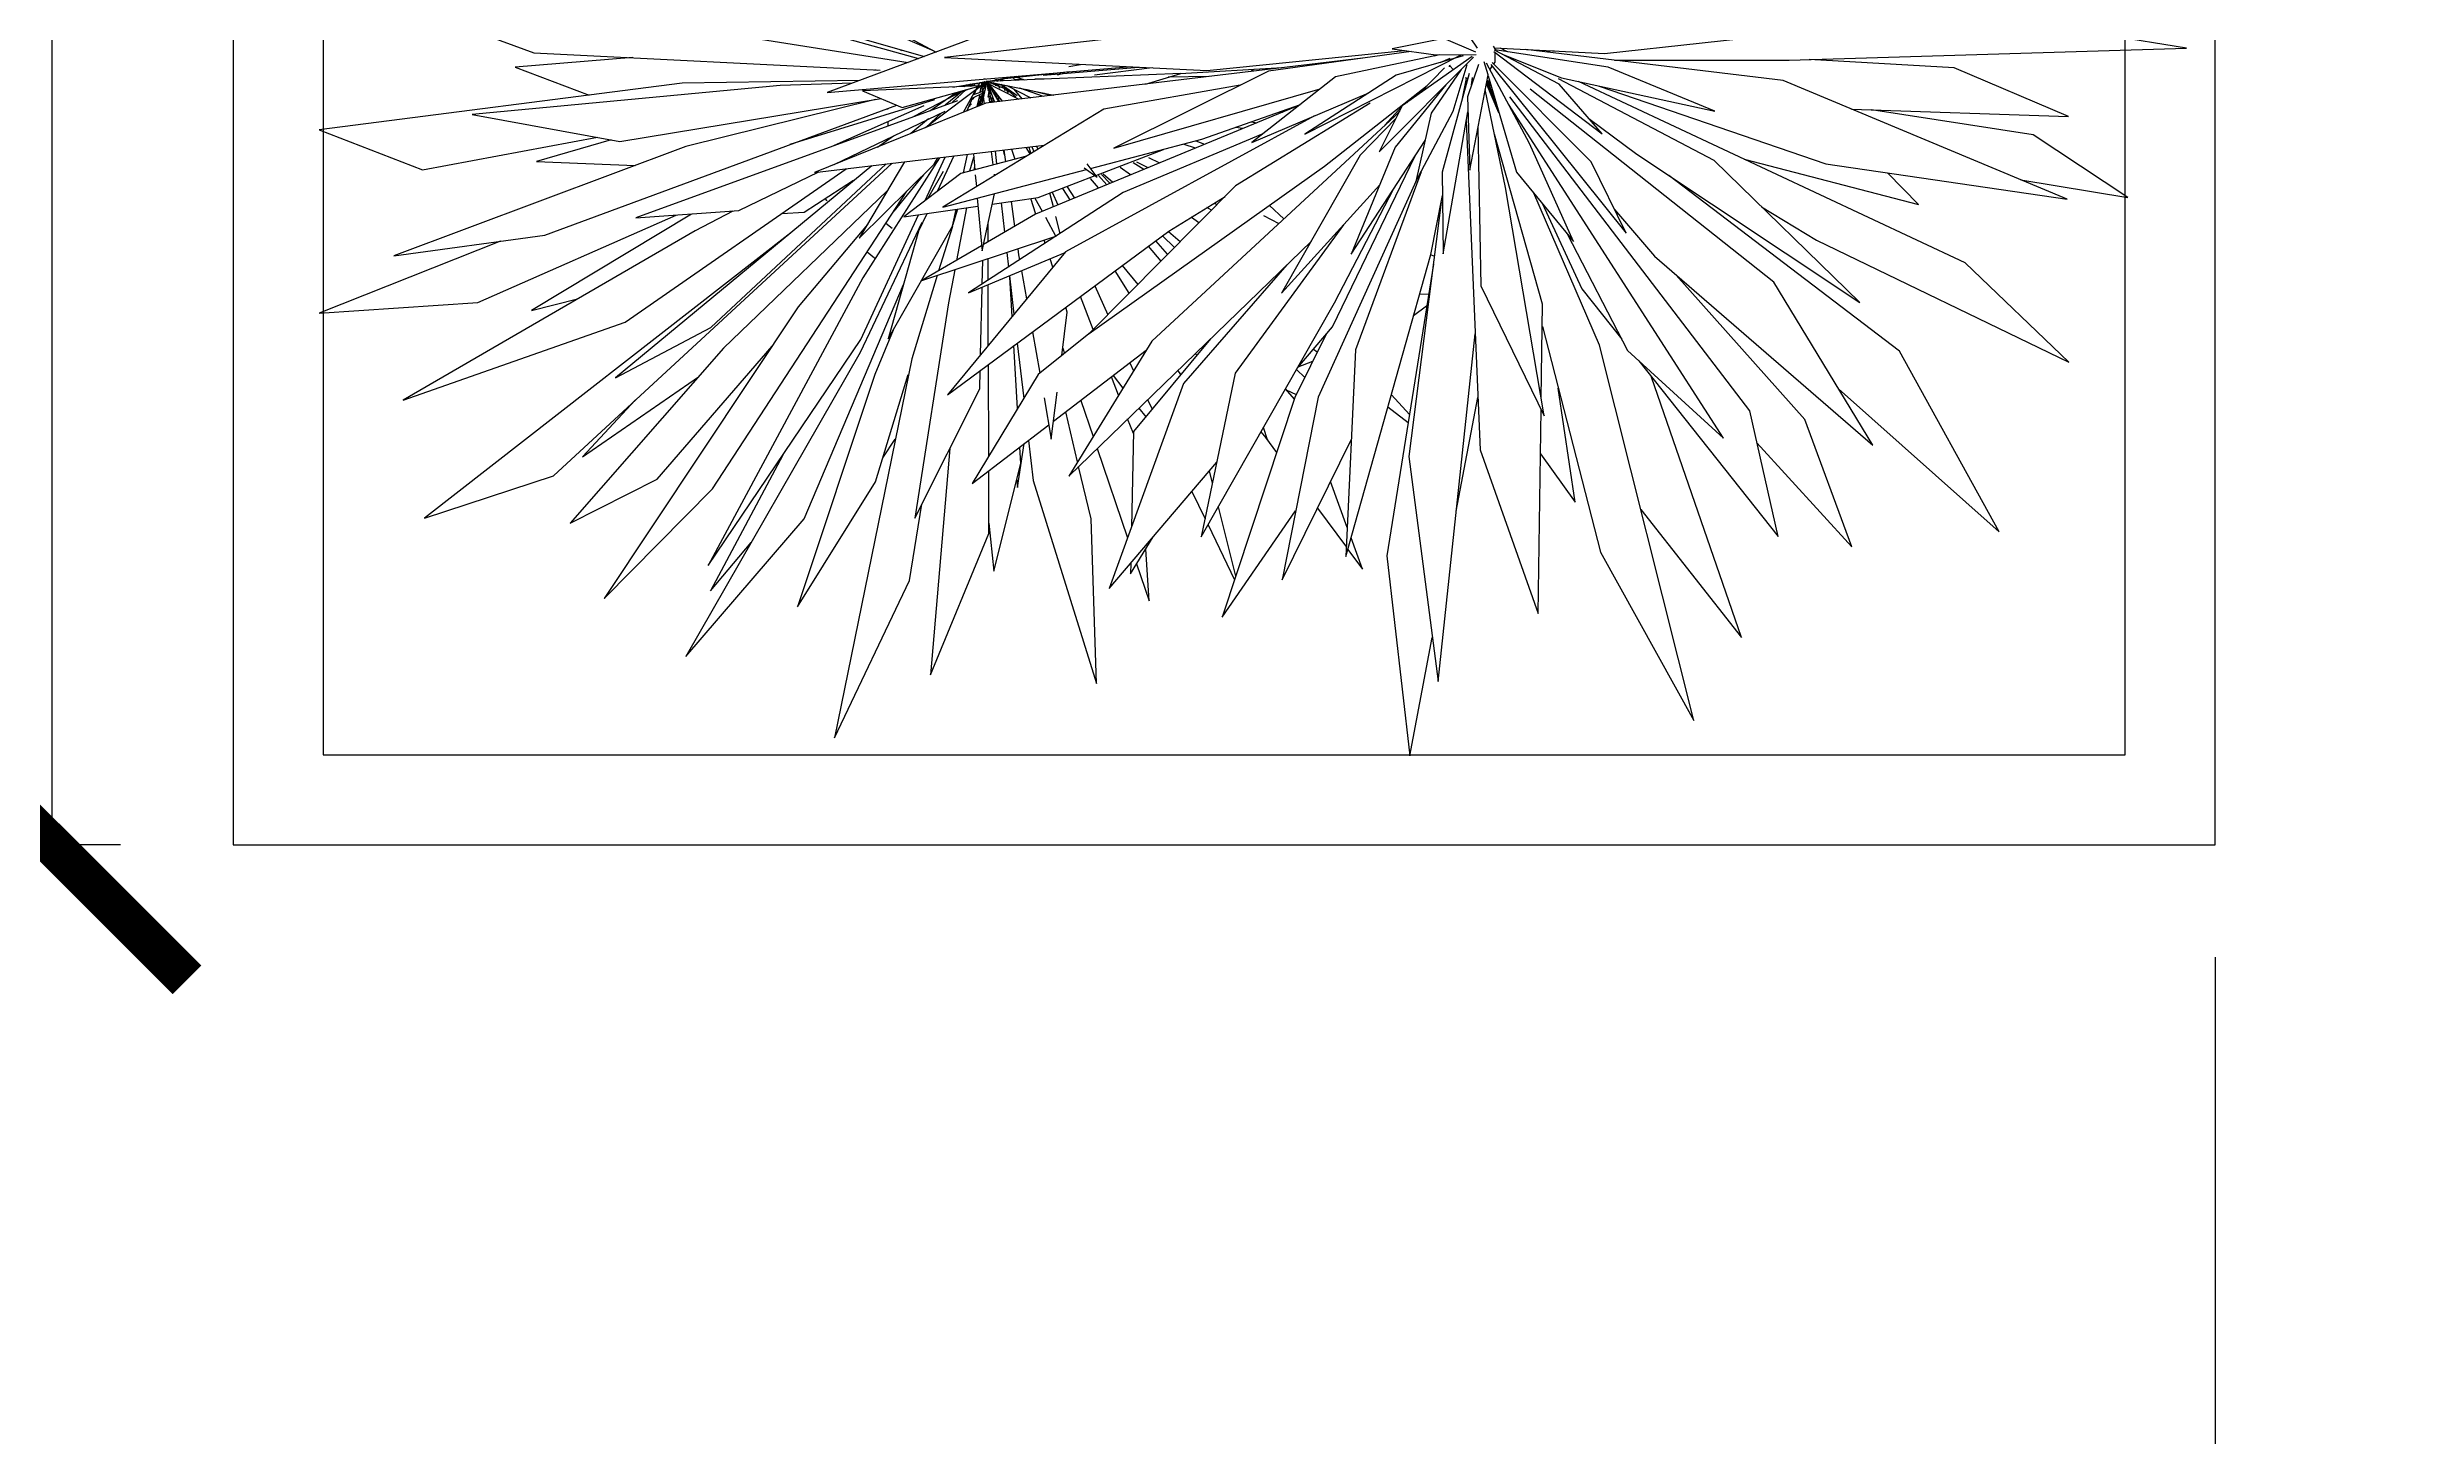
# Model space of a CAD drawing. Header units: millimetres. Extents: x -14813 to 141433, y -60308 to 84383.
# Drawn here: x 32832 to 34147, y -18755 to -17983 of the extents above; entities that cross this region are included whole.
import ezdxf

# ---------------------------------------------------------------- set-up
doc = ezdxf.new("R2010")
doc.units = ezdxf.units.MM
doc.layers.add('zelen', color=69, linetype='Continuous')
doc.layers.add('размер', color=1, linetype='Continuous', lineweight=25)
doc.layers.add('территория', color=74, linetype='Continuous', lineweight=25)
doc.styles.add('Аннотативный', font='')
doc.styles.get('Аннотативный').set_extended_font_data('GOST Common')
doc.dimstyles.new('Аннотативный', dxfattribs={"dimscale": 0, "dimtxt": 1.5, "dimasz": 1.5, "dimexe": 1.25, "dimexo": 0.625, "dimtad": 1, "dimdec": 0, "dimtxsty": 'Аннотативный', "dimblk": 'ARCHTICK', "dimcen": 2.5, "dimadec": 0, "dimazin": 0, "dimtfac": 1, "dimtdec": 0, "dimtmove": 0, "dimatfit": 3, "dimldrblk": 'CLOSEDBLANK', "dimfxl": 1, "dimarcsym": 0})

# ---------------------------------------------------------------- blocks, each defined once
blk = doc.blocks.new('p4')
at = {"color": 1, "linetype": 'Continuous'}
for p, q in [((-126.9, -36.2), (-314.1, 44.7)), ((-379.8, 32.5), (-131.2, -38.5)), ((-133.7, -39.5), (-289.8, 3.9)), ((-401.5, -0.4), (-302.1, -36.9)), ((92.8, -8.5), (110.7, -34.9)), ((-160, -18.7), (-126.1, -36.6)), ((421, -34.9), (318.2, -18.3)), ((-237.1, -25.6), (-138.3, -41.2)), ((-102.7, -27.9), (-173.8, -54.3)), ((-12.4, -26.6), (-122.4, -39)), ((96, -30.6), (73.4, -35.2)), ((110.1, -36.7), (96, -30.6)), ((166.3, -37.2), (294.6, -23.2)), ((-258.9, -39), (-310.3, -43.2)), ((-302.1, -36.9), (-150.6, -44.5)), ((-141.3, -35.6), (-141.6, -36.2)), ((-122.4, -39), (-7.6, -44.7)), ((60.5, -39.2), (-104.4, -59)), ((-7.6, -44.7), (78.8, -35.9)), ((81.7, -36.3), (19.4, -44.9)), ((35.2, -72.5), (103.7, -37.8)), ((94.2, -37.8), (48.6, -47.4)), ((67.8, -80.3), (109.1, -38.8)), ((73.4, -35.2), (92.5, -37.8)), ((104.5, -38.3), (75.2, -46.7)), ((108.4, -38.5), (77.8, -60.1)), ((91.8, -38.3), (93.6, -37.8)), ((92.5, -37.8), (110.2, -37.7)), ((94.5, -41.1), (98.8, -39.3)), ((98.3, -40.1), (98.2, -39.6)), ((100.5, -39.4), (103.5, -37.9)), ((115.5, -46.5), (113.7, -40.9)), ((160.6, -84.6), (117.2, -41.2)), ((117.6, -34), (118.4, -35.2)), ((118.4, -41), (117.8, -41.8)), ((117.9, -36.4), (165.3, -72.4)), ((118.1, -34.8), (166.3, -37.2)), ((146.5, -50.6), (118.3, -35.8)), ((118.4, -35.2), (118.4, -35.9)), ((118.4, -35.2), (119.1, -35.7)), ((167.9, -43.2), (118.4, -35.6)), ((118.4, -36.8), (118.4, -41)), ((123.9, -36.5), (120.9, -34.9)), ((121.6, -37.5), (147.5, -47.9)), ((244.6, -49.1), (131.8, -35.5)), ((144.3, -36.1), (140.8, -36.4)), ((170.8, -40.1), (247.2, -40.1)), ((247.2, -40.1), (421, -34.9)), ((319.4, -43.5), (255.9, -39.8)), ((-237.3, -50.2), (-396.1, -70.6)), ((-194.3, -51.2), (-329.1, -63.9)), ((-310.3, -43.2), (-277.9, -55.4)), ((-159.6, -49), (-237.3, -50.2)), ((-162.7, -50.2), (-194.3, -51.2)), ((-173.8, -54.3), (-42.5, -43)), ((-106.9, -51.4), (-158.3, -53.6)), ((-151.6, -44.6), (-152.9, -44.4)), ((-141, -60.8), (-106.9, -51.4)), ((-103.9, -49.5), (-130.6, -69.6)), ((-118.8, -51.9), (-107.6, -50.1)), ((-114.1, -62.9), (-107.8, -51.6)), ((-113.7, -51.7), (-112.5, -50.8)), ((-112.3, -51.6), (-112.2, -51.6)), ((-111, -50.6), (-112.2, -51.6)), ((-111.4, -51.6), (-110.2, -50.5)), ((-110.6, -50.9), (-109.4, -50.3)), ((-109.2, -50.9), (-110.5, -51.5)), ((-109.2, -50.9), (-110.5, -51.5)), ((-109, -50.7), (-109.4, -50.6)), ((-109.4, -55.2), (-107.8, -51.6)), ((-103.9, -49.5), (-108.6, -53.1)), ((-108.2, -50.6), (-107.9, -50.1)), ((-107.5, -51.6), (-107.9, -52)), ((-107.5, -51.6), (-107.9, -52)), ((-107.5, -51.6), (-107.8, -51.7)), ((-107.5, -51.6), (-107.8, -51.7)), ((-107.7, -51.4), (-106.8, -49.8)), ((-107.7, -51.4), (-107.6, -51.3)), ((-107.2, -50.9), (-107.4, -50.9)), ((-106.9, -49.9), (-104.1, -49.5)), ((-106.8, -54.2), (-105.9, -49.8)), ((-103.9, -49.5), (-106.4, -52.6)), ((-103.9, -49.5), (-106.4, -52.6)), ((-105, -51.5), (-106.4, -52.2)), ((-103.9, -49.5), (-106.3, -59.8)), ((-104.9, -59.2), (-106.2, -49.8)), ((-105.4, -55.8), (-106.2, -50)), ((-104.1, -50.6), (-106.2, -51.2)), ((-104.1, -50.6), (-106.2, -51.2)), ((-104.2, -50.8), (-106.2, -54)), ((-104.2, -50.8), (-106.2, -54)), ((-106.2, -51.4), (-105, -51.5)), ((-104.6, -51.3), (-106.1, -51.1)), ((-104.9, -49.6), (-106, -50.5)), ((-104.9, -49.6), (-106, -50.5)), ((-104.5, -48.4), (-105.2, -48.4)), ((-89.8, -57.3), (-105, -49.6)), ((-104, -50.1), (-105, -49.6)), ((-104.9, -48.4), (-104.9, -48.4)), ((-104.2, -51.1), (-104.9, -51.4)), ((-104.8, -50.8), (-104.1, -50.3)), ((-104.6, -48.4), (-104.6, -48.3)), ((-104.5, -48.3), (-104.6, -48.4)), ((-104.4, -49.4), (-103.9, -49.5)), ((-104.2, -49.4), (-103.9, -49.5)), ((-103.1, -50.6), (-104, -50.1)), ((-19.1, -46), (-103.9, -49.5)), ((-103.9, -49.5), (-91, -47.2)), ((-103.6, -50.8), (-103.9, -49.5)), ((-103.9, -49.5), (-103.7, -51.1)), ((-103.1, -49.8), (-103.9, -49.5)), ((-103, -49.7), (-103.9, -49.5)), ((-103.2, -49.7), (-103.9, -49.5)), ((-103.9, -49.5), (-74.6, -55.4)), ((-103.9, -49.5), (-97.2, -58.1)), ((-98.6, -58.3), (-103.9, -49.5)), ((-103.9, -49.5), (-100.6, -58.5)), ((-103.6, -49.9), (-103.8, -50.2)), ((-103.7, -50), (-103.8, -50.2)), ((-103.8, -50.2), (-103.8, -50.2)), ((-103.8, -50.4), (-103.8, -50.5)), ((-103.8, -50.4), (-103.8, -50.5)), ((-103.7, -50.8), (-103.8, -50.8)), ((-103.7, -50.1), (-103.7, -50.1)), ((-103.6, -50.4), (-103.7, -50.4)), ((-103.6, -50.4), (-103.7, -50.4)), ((-103.5, -50.6), (-103.7, -51.2)), ((-103.5, -50.6), (-103.7, -51.2)), ((-103.7, -51.6), (-103.4, -50.9)), ((-103.6, -51), (-103.7, -51.2)), ((-103.6, -49.9), (-103.6, -49.9)), ((-103.6, -50), (-103.5, -50)), ((-103.5, -50.7), (-103.6, -50.7)), ((-103.6, -51.5), (-103.5, -53)), ((-103.4, -49.6), (-103.5, -49.7)), ((-103.4, -49.6), (-103.5, -49.7)), ((-103.2, -52.3), (-103.5, -51.1)), ((-103.3, -50.3), (-103.4, -50.3)), ((-103.3, -50.3), (-103.4, -50.3)), ((-103.3, -50.3), (-103.4, -50.4)), ((-103.3, -49.4), (-103.3, -49.5)), ((-103.3, -49.4), (-103.3, -49.5)), ((-103.3, -50.3), (-103.3, -50.4)), ((-103.2, -49.8), (-103, -49.7)), ((-103.2, -50.6), (-103.2, -50.4)), ((-103.1, -50.5), (-103.2, -50.5)), ((-103, -49.7), (-103.1, -49.9)), ((-103, -50), (-102.9, -49.7)), ((-102.6, -50), (-103, -49.9)), ((-102.8, -49.3), (-102.9, -49.5)), ((-102.5, -49.8), (-102.9, -49.7)), ((-102.5, -49.8), (-102.9, -49.7)), ((-102.8, -49.5), (-102.7, -49.3)), ((-102.6, -49.5), (-102.4, -49.3)), ((-102.5, -51.3), (-102.6, -51.6)), ((-102.5, -51.3), (-102.6, -51.6)), ((-102.5, -51.8), (-102.4, -51.4)), ((-102.5, -51.6), (-102.4, -51.5)), ((-102.2, -51.6), (-102.5, -51.6)), ((-102.5, -51.7), (-102.2, -51.8)), ((-102.3, -49.8), (-102.4, -50.3)), ((-102.3, -50.4), (-102.2, -49.9)), ((-102.1, -49.2), (-102.2, -49.4)), ((-102, -49.9), (-102.2, -50)), ((-102, -49.9), (-102.2, -50)), ((-101.8, -50), (-102.2, -49.9)), ((-102.1, -49.9), (-102.2, -49.9)), ((-102.2, -50), (-102.2, -50)), ((-96.3, -52.5), (-102.2, -50.2)), ((-102.1, -49.2), (-100.9, -49)), ((-102.1, -49.2), (-101.7, -49.4)), ((-101.3, -49.4), (-102.1, -49.2)), ((-102.1, -49.2), (-101.5, -49.4)), ((-102.1, -49.4), (-102.1, -49.2)), ((-101.8, -49.4), (-101.9, -49.2)), ((-101.8, -49.4), (-101.9, -49.2)), ((-101.5, -49.1), (-101.2, -49.3)), ((-101.2, -50.6), (-101.5, -50)), ((-101.5, -50.4), (-101.2, -50.1)), ((-100.9, -49), (-101.2, -49.4)), ((-100.9, -50.2), (-101.2, -50.1)), ((-101, -49), (-101, -49.1)), ((-100.7, -49.2), (-100.9, -49.3)), ((-100.9, -49.2), (-100.8, -49.2)), ((-100.9, -50.7), (-100.7, -50.2)), ((-100.7, -50.4), (-100.9, -50.7)), ((-100.8, -48.9), (-100.7, -49.4)), ((-100.6, -50.2), (-100.8, -50.7)), ((-100.6, -50.2), (-100.6, -50.3)), ((-99.7, -49.3), (-100.4, -48.9)), ((-99.7, -49.3), (-100.4, -48.9)), ((-100.3, -50.9), (-100.3, -50.3)), ((-100.3, -50.3), (-100.3, -50.9)), ((-99.6, -49.3), (-100.1, -48.8)), ((-100.1, -49.4), (-100.1, -48.8)), ((-98.6, -49.3), (-100.1, -48.8)), ((-100.1, -48.8), (-99.1, -49.3)), ((-100.1, -48.8), (-100.1, -49.4)), ((-100.1, -48.8), (-100.1, -49.4)), ((-99.8, -50.4), (-100.1, -51)), ((-99.7, -50.4), (-100.1, -51.5)), ((-99.9, -49), (-100, -48.8)), ((-100, -48.8), (-99.9, -48.9)), ((-99.9, -48.9), (-100, -48.8)), ((-99.8, -49.3), (-100, -48.8)), ((-99.4, -48.9), (-100, -48.8)), ((-99.8, -48.9), (-100, -48.8)), ((-99.9, -48.9), (-100, -49)), ((-99.9, -48.9), (-100, -49.1)), ((-99.8, -48.8), (-99.9, -48.8)), ((-99.8, -48.8), (-99.9, -48.8)), ((-99.8, -48.8), (-99.9, -48.8)), ((-99.8, -48.8), (-99.9, -48.8)), ((-99.6, -48.8), (-99.9, -48.8)), ((-99.7, -48.8), (-99.9, -48.8)), ((-99.7, -50.4), (-99.9, -50.7)), ((-99.9, -51.1), (-99.7, -51)), ((-99.7, -48.8), (-99.8, -48.9)), ((-99.8, -48.8), (-99.8, -48.9)), ((-99.8, -48.8), (-99.8, -48.9)), ((-99.5, -49.1), (-99.8, -49.2)), ((-99.7, -48.7), (-99.3, -49.1)), ((-99.6, -51.2), (-99, -50.7)), ((-99.5, -51.2), (-99, -50.7)), ((-99, -50.7), (-99.5, -51.2)), ((-99.4, -49), (-99.4, -49)), ((-99.4, -49.2), (-99.3, -49.3)), ((-99.3, -49.2), (-99.4, -49.3)), ((-99.2, -49.3), (-99.2, -49.3)), ((-99.2, -51.3), (-99, -50.7)), ((-98.8, -51.5), (-99.2, -50.9)), ((-98.9, -48.8), (-99.1, -48.8)), ((-99, -50.7), (-99.1, -51.4)), ((-98.8, -48.6), (-99, -48.9)), ((-99, -50.7), (-98.9, -50.5)), ((-99, -51.4), (-99, -50.7)), ((-99, -50.7), (-98.7, -50.7)), ((-99, -50.7), (-97.4, -50.8)), ((-98.3, -52.5), (-99, -50.7)), ((-99, -50.7), (-96.9, -51.2)), ((-98.3, -52.5), (-99, -50.7)), ((-99, -50.7), (-96.9, -51.2)), ((-98.1, -49.3), (-97.5, -48.3)), ((-97.8, -49.3), (-98, -49.2)), ((-97, -48.8), (-97.8, -48.8)), ((-90.7, -55.7), (-97.7, -50.8)), ((-96.2, -51.8), (-97.7, -50.8)), ((-96.5, -51.8), (-97.7, -51.9)), ((-97.5, -50.8), (-97.2, -50.9)), ((-97.3, -48.3), (-96.7, -49.2)), ((-97.3, -50.9), (-91.2, -56.2)), ((-97.1, -52.1), (-96.9, -51.2)), ((-96.8, -48.2), (-96.1, -48.1)), ((-96.5, -51.5), (-96.1, -53.6)), ((-96.3, -51.7), (-96.4, -51.8)), ((-96.3, -51.8), (-95.8, -52.7)), ((-96.2, -51.8), (-94.6, -54.4)), ((-96.1, -48.1), (-67.8, -45.1)), ((-95.2, -51.3), (-84.6, -56.6)), ((-95.1, -51.3), (-95, -51.5)), ((-91.4, -49), (-92.5, -47.7)), ((-88, -48.6), (-91.7, -48.7)), ((-91, -47.6), (-87.4, -48.8)), ((-78.9, -48.5), (-82.9, -48.5)), ((-79.2, -46.7), (-37.4, -43.2)), ((-70, -45.9), (-73.2, -46.7)), ((-68, -42.9), (-62.9, -42)), ((-31.5, -43.5), (-56.8, -46.7)), ((6.9, -51.1), (-52.7, -61.6)), ((19.4, -44.9), (-48.4, -78.7)), ((-34.5, -50.6), (-19.1, -46)), ((-6.9, -47.3), (-24.5, -47.6)), ((-19.3, -46), (25.4, -43.4)), ((12.7, -44.2), (11.8, -45.1)), ((48.6, -47.4), (12.1, -76.2)), ((75.2, -46.7), (35.2, -72.5)), ((43.8, -86.6), (88.8, -51.3)), ((96.9, -51), (74.8, -78.3)), ((96.3, -43.5), (85.7, -54.5)), ((103.6, -44.3), (90.5, -63.4)), ((107.2, -46), (95.4, -89.2)), ((98.3, -42.7), (98.8, -42.8)), ((98.8, -42.8), (98.7, -42.4)), ((100.2, -44.3), (98.8, -42.8)), ((100.2, -62.4), (106.3, -42)), ((104.1, -57.6), (106, -48.1)), ((105.3, -51.7), (105.3, -53)), ((106.6, -48.1), (105.5, -47.9)), ((111.2, -42.1), (106.4, -56.2)), ((107.4, -88.3), (115.5, -46.5)), ((108.2, -51), (108.6, -47.7)), ((108.9, -48.6), (108.5, -48.5)), ((108.5, -48.6), (108.9, -48.6)), ((109, -48.6), (108.9, -48.6)), ((133.5, -76.6), (114.7, -41.5)), ((120.2, -63.2), (114.7, -50.5)), ((114.7, -50.5), (119.4, -60.6)), ((118.8, -58.5), (114.9, -49.5)), ((115, -49.2), (118.8, -58.5)), ((115.1, -48.7), (117, -52.3)), ((115.4, -47), (127.9, -89.2)), ((117.1, -42.8), (116.2, -44.3)), ((116.6, -42.1), (175.8, -115.9)), ((214.3, -84), (146.3, -48.3)), ((165.3, -72.4), (146.5, -50.6)), ((147.5, -47.9), (214.7, -62.5)), ((324.2, -128.9), (155, -49.5)), ((164.1, -51.5), (263.2, -85.6)), ((214.7, -62.5), (167.9, -43.2)), ((368.8, -101), (244.6, -49.1)), ((369.4, -64.8), (319.4, -43.5)), ((-297.4, -116.7), (-143.3, -59.8)), ((-264.5, -75.7), (-150.1, -57)), ((-116.8, -57.9), (-257.5, -109.2)), ((-152.7, -57.4), (-235.7, -77.9)), ((-126.8, -57.5), (-190.1, -77.1)), ((-104.4, -59), (-179.4, -89.3)), ((-171.9, -78), (-131.3, -60)), ((-158.3, -53.6), (-141, -60.8)), ((-147.4, -61.3), (-147.4, -61.8)), ((-114.9, -53.9), (-135.9, -64.8)), ((-134.1, -61.5), (-134, -61.2)), ((-128.9, -62.3), (-117.4, -54.3)), ((-52.7, -61.6), (-123.2, -104.5)), ((-114.9, -53.9), (-122.5, -57.8)), ((-114.4, -53.5), (-122.1, -59.8)), ((-118.9, -58.6), (-112.9, -53)), ((-115, -53.9), (-118.4, -55)), ((-115, -53.9), (-118.4, -55)), ((-117, -55.5), (-117.5, -54.4)), ((-116.5, -56.6), (-116.5, -56.4)), ((-111.8, -52.9), (-113.3, -53.4)), ((-111.8, -52.9), (-113.3, -53.4)), ((-112.7, -62.4), (-110, -56.5)), ((-111.2, -60.5), (-111.7, -60.2)), ((-111.5, -59.8), (-110.6, -59.2)), ((-110.7, -56.9), (-104.9, -54.1)), ((-109.5, -56.3), (-110.4, -57.3)), ((-109.5, -56.3), (-110.4, -57.3)), ((-104.8, -53.5), (-109.9, -55.3)), ((-105.1, -54.1), (-108.1, -60.5)), ((-105.1, -54.1), (-108.1, -60.4)), ((-108.1, -60.5), (-106.9, -55)), ((-105.1, -54.1), (-108, -60.2)), ((-107.3, -58.6), (-107.8, -59.1)), ((-107.4, -57.1), (-107.2, -57)), ((-107.3, -60.2), (-105.2, -55.3)), ((-107.2, -57), (-105.6, -55.2)), ((-107.1, -60.1), (-106.1, -58.9)), ((-106.8, -55), (-107, -55.2)), ((-106.8, -55), (-107, -55.2)), ((-105.7, -57.1), (-106.2, -57.7)), ((-104.8, -53.4), (-104.8, -53.5)), ((-103.6, -52.7), (-102.8, -52.5)), ((-103.6, -52.7), (-103.5, -52.6)), ((-103.6, -52.8), (-103.5, -52.7)), ((-103.5, -52.7), (-103.6, -52.7)), ((-103.6, -52.7), (-103.5, -52.7)), ((-102.7, -52.7), (-103.6, -53)), ((-103.5, -53.4), (-102.6, -52.9)), ((-103.3, -56.4), (-102.7, -53)), ((-102.9, -53), (-103.3, -55.5)), ((-102.9, -53.1), (-103.3, -55.5)), ((-103.1, -56.2), (-103.2, -56.6)), ((-103.1, -55.7), (-102.8, -58.8)), ((-102.8, -52.5), (-102.8, -52.8)), ((-102.8, -52.5), (-102.8, -52.8)), ((-102.5, -53.4), (-102.8, -54)), ((-101.7, -58.7), (-102.8, -53.8)), ((-102.3, -53.9), (-102.7, -54.3)), ((-102.6, -54.1), (-102.4, -53.7)), ((-102.6, -54.9), (-102.1, -54.3)), ((-102.5, -54.7), (-102.6, -54.9)), ((-102.3, -52.1), (-102, -52)), ((-101.5, -56.1), (-102.3, -58.8)), ((-101.5, -56.1), (-102.3, -58.8)), ((-102.2, -52.3), (-101.8, -52.2)), ((-102.2, -52.3), (-101.8, -52.2)), ((-101.7, -52.3), (-102.1, -52.5)), ((-102.1, -52.5), (-102.1, -52.5)), ((-102, -52.6), (-101.6, -52.4)), ((-101.8, -52.2), (-101.9, -52.4)), ((-101.9, -52.8), (-101.8, -52.6)), ((-101.6, -52.5), (-101.8, -53)), ((-101.7, -52.4), (-101.7, -52.3)), ((-101.3, -52.9), (-101.7, -53.2)), ((-101.5, -53.5), (-101.1, -53.1)), ((-101.5, -58.7), (-101, -57.3)), ((-101.2, -56.9), (-101.4, -58.7)), ((-101.2, -56.9), (-101.4, -58.7)), ((-100.7, -53.6), (-100.9, -54.4)), ((-100.7, -53.6), (-100.9, -54.4)), ((-100.7, -53.6), (-100.9, -54.6)), ((-100.7, -53.6), (-100.9, -54.6)), ((-100.4, -55.3), (-100.1, -54.4)), ((-100.1, -54.4), (-99.8, -56.3)), ((-98.4, -58.3), (-99.3, -55.4)), ((-98.6, -57.8), (-98.7, -56.3)), ((-95.6, -52.7), (-96.1, -52.6)), ((-88.4, -57.1), (-92, -52.9)), ((-79.1, -56), (-89.5, -52.4)), ((-88, -52.9), (-88.2, -52.7)), ((-76.1, -55.6), (-86.9, -53)), ((-84.7, -56.6), (-84.8, -56.6)), ((-84.2, -53.5), (-84.3, -53.6)), ((-84.1, -53.5), (-84.1, -53.6)), ((32.9, -59.8), (-82.6, -107.5)), ((-78.9, -54.6), (-79.6, -54.7)), ((-74.9, -55.4), (-75.7, -55.6)), ((-48.4, -78.7), (42, -52.7)), ((-9.8, -74.8), (33.3, -59.5)), ((63.8, -58.9), (4.9, -95.1)), ((12.1, -76.2), (63.2, -54.5)), ((77.8, -60.1), (67.8, -80.3)), ((70.3, -68.6), (77.8, -60.3)), ((78, -60), (78.7, -59.3)), ((80.5, -57.9), (79.7, -58.8)), ((87.7, -52.5), (84.7, -55.3)), ((106.4, -56.2), (107.4, -88.3)), ((123.1, -95.9), (114.2, -53)), ((218.4, -205.6), (124.3, -59.4)), ((229.9, -193.7), (125, -56.2)), ((240.5, -137.3), (133.8, -52.9)), ((274.4, -61.6), (369.4, -64.8)), ((354, -72.9), (283.2, -61.9)), ((-396.1, -70.6), (-350.8, -88.1)), ((-329.1, -63.9), (-264.5, -75.7)), ((-170.7, -85.8), (-122.2, -62.4)), ((-147.3, -67.1), (-147.2, -68.7)), ((-129.5, -65.9), (-137.2, -72.3)), ((-130.8, -69.7), (-123.8, -63.2)), ((39.5, -64.5), (-69.5, -124.1)), ((16.9, -72.4), (-44.2, -98.1)), ((76.5, -62.9), (-31.7, -163.2)), ((7.9, -70.1), (5, -69.6)), ((11.9, -67.1), (14.2, -67.6)), ((24.1, -62.8), (25.5, -62.9)), ((75.2, -65.5), (59.5, -81.8)), ((72.7, -66.4), (72.3, -66.3)), ((72.9, -65.7), (73.6, -65.6)), ((76.7, -62.4), (75.7, -63.6)), ((83.8, -93.3), (100.2, -62.4)), ((90.5, -63.4), (83.8, -93.3)), ((95.8, -125), (106.6, -62.7)), ((105.9, -66.7), (111.9, -210.8)), ((111, -69.7), (112.2, -138.9)), ((159.5, -65.7), (180.5, -81.3)), ((-235.7, -77.9), (-363.4, -125.8)), ((-350.8, -88.1), (-274.3, -73.9)), ((-268.3, -75), (-301, -84.5)), ((-179.4, -89.3), (-78.8, -77.4)), ((-124.7, -82.9), (-158.2, -135.4)), ((-151.8, -78.2), (-144.8, -73.3)), ((-130.9, -101.6), (-122.1, -82.6)), ((-118.3, -82.1), (-125.6, -97.6)), ((-86.5, -82.2), (-115.3, -89.7)), ((-114.1, -89.4), (-112.4, -81.4)), ((-109.7, -82.7), (-111.5, -88.7)), ((-109.8, -81.1), (-109.2, -88.1)), ((-101.1, -86), (-101.9, -80.2)), ((-101.1, -80.1), (-101.1, -80.2)), ((-100.3, -80), (-99.7, -85.6)), ((-96.2, -81.6), (-96.7, -79.6)), ((-96.5, -79.5), (-95.8, -84.6)), ((-93.1, -79.1), (-91.6, -83.5)), ((-85, -81.2), (-86.7, -78.4)), ((-85.6, -78.2), (-84.7, -81.1)), ((-84.3, -78.1), (-83.4, -80.2)), ((-81.4, -79.1), (-82.2, -77.8)), ((-80, -77.6), (-79.7, -78)), ((-58.5, -87.5), (-9.8, -74.8)), ((-56.2, -90.6), (-26.6, -79.2)), ((-33.2, -82.7), (-28.4, -85.1)), ((-12.6, -78.6), (-17.6, -77)), ((-12.5, -75.5), (-8.6, -76.9)), ((59.5, -81.8), (25, -142.2)), ((47.3, -156.9), (83.5, -82)), ((55.5, -125.1), (87.9, -75.3)), ((74.8, -78.3), (55.5, -125.1)), ((139.3, -146.9), (118.3, -72.6)), ((152.8, -119.5), (133.5, -76.6)), ((180.5, -81.3), (278.1, -146.2)), ((395.4, -100.2), (354, -72.9)), ((-301, -84.5), (-257.8, -86.2)), ((-293.6, -222.1), (-145.4, -85.3)), ((-154.2, -86.4), (-266.4, -179.2)), ((-262.2, -154.9), (-165.5, -87.7)), ((-224.7, -157.2), (-147.9, -85.6)), ((-212.5, -106), (-177.5, -89.1)), ((-183.8, -106.7), (-162.3, -92.7)), ((-140, -84.7), (-159.8, -118.1)), ((-159.8, -118.1), (-126.9, -85.7)), ((-145.3, -85.3), (-145.8, -85.7)), ((-144.5, -106.2), (-131.5, -90.3)), ((-115.3, -89.7), (-140.3, -108.8)), ((-123, -88.9), (-129.9, -100.9)), ((-126.9, -85.7), (-125.3, -82.9)), ((-123.2, -104.5), (-60.3, -88)), ((-109.3, -86.7), (-109.6, -88.2)), ((-109, -90.3), (-108.5, -95.5)), ((-100.5, -90.6), (-100.6, -90)), ((-81.4, -100.3), (-56.5, -90.7)), ((-61.3, -87.3), (-55.7, -91.3)), ((-55.7, -91.3), (-60, -85.5)), ((-59.1, -159.8), (43.8, -86.6)), ((-55, -96.1), (-58.6, -91.9)), ((-51.4, -94.7), (-55, -90.6)), ((-50, -94.1), (-53.8, -90.2)), ((-53, -89.9), (-48.8, -93.6)), ((-41, -90.4), (-45.6, -87.2)), ((-35.2, -88), (-39.9, -85.1)), ((-38.4, -84.6), (-33.5, -87.2)), ((83.9, -92.9), (41, -187.7)), ((86.1, -89), (57.4, -166.9)), ((95.4, -89.2), (95.8, -125)), ((127.9, -89.2), (152.8, -119.5)), ((175.8, -115.9), (160.6, -84.6)), ((295.5, -167.5), (194.5, -90.6)), ((278.1, -146.2), (214.3, -84)), ((227.5, -83.5), (303.7, -103.3)), ((263.2, -85.6), (368.8, -101)), ((303.7, -103.3), (290.2, -89.5)), ((348.5, -92.5), (395.4, -100.2)), ((-224, -227.8), (-138.9, -97.5)), ((-147.5, -97.4), (-219.1, -166.2)), ((-173.8, -101.8), (-174.6, -100.7)), ((-44.2, -98.1), (-111.9, -142)), ((-108.1, -100.5), (-106, -123.6)), ((-106, -123.6), (-100.5, -98.6)), ((-101.6, -103.2), (-81.4, -100.3)), ((-97.7, -102.6), (-96.2, -115.5)), ((-93.3, -102), (-91.8, -112.9)), ((-82.5, -107.5), (-84.7, -100.7)), ((-82.9, -100.5), (-79.7, -106.3)), ((-74.8, -104.3), (-76.4, -98.4)), ((-75.3, -98), (-72.8, -103.5)), ((-67.4, -101.3), (-70.6, -96.3)), ((-68.7, -95.6), (-65.6, -100.5)), ((4.9, -95.1), (-59.1, -159.8)), ((-24.3, -115), (0.3, -99.8)), ((-4.5, -102.8), (-3.3, -103.4)), ((25, -142.2), (68, -94.7)), ((48.2, -146.4), (74.2, -96.3)), ((94.9, -102.3), (80.7, -213.7)), ((90.3, -125.2), (95.5, -99.4)), ((140, -195.9), (123.1, -95.9)), ((164.2, -164.9), (135.4, -98.3)), ((139.1, -102.8), (156.5, -140.3)), ((-326.6, -146.3), (-239.8, -108)), ((-233.2, -107.5), (-303.2, -149.8)), ((-257.5, -109.2), (-212.5, -106)), ((-215, -106.2), (-231.6, -114.9)), ((-193.7, -107.3), (-183.8, -106.7)), ((-156.2, -112.1), (-186.5, -148.2)), ((-132.3, -111.2), (-159.3, -168.1)), ((-159, -162.5), (-133.8, -107.9)), ((-145.4, -113.8), (-148.1, -111.6)), ((-147.1, -162.2), (-118.9, -112.8)), ((-140.3, -108.8), (-107.8, -104.1)), ((-130.2, -107.4), (-133.8, -115)), ((-119, -113), (-125, -132.3)), ((-116.7, -105.4), (-118.9, -112.5)), ((-118.9, -112.8), (-117.4, -105.5)), ((-112.8, -104.8), (-117.2, -127.8)), ((-82.6, -107.5), (-105.4, -120.9)), ((-103.4, -119.7), (-103.4, -111.7)), ((-78.3, -108.9), (-73.7, -117.3)), ((-71.8, -116), (-73.7, -108.6)), ((-11.1, -111.3), (-14.5, -108.9)), ((-5.6, -105.8), (-7.6, -104.7)), ((52.1, -112.3), (4.8, -177.1)), ((17.1, -108.2), (23.9, -111.6)), ((26.1, -109.6), (19.7, -103.7)), ((93.4, -110.1), (94, -110)), ((170.8, -105.5), (188.3, -126)), ((235.1, -104.4), (259.1, -118.9)), ((-316.7, -119.4), (-396.1, -150.9)), ((-363.4, -125.8), (-297.4, -116.7)), ((-231.6, -114.9), (-359.3, -189)), ((-189.7, -115.7), (-350, -240.6)), ((-153.1, -126.8), (-156.3, -124.2)), ((-133.8, -115), (-147.1, -162.2)), ((-132.3, -136.6), (-73.7, -117.2)), ((-106.2, -121.4), (-132.3, -136.6)), ((-121.1, -186.6), (-24.3, -115)), ((-69.5, -124.1), (-121.1, -186.6)), ((-111.9, -142), (-69.7, -124.4)), ((-95.2, -124.3), (-94.5, -130.7)), ((-90.4, -122.7), (-90, -125.4)), ((-78.4, -120.3), (-78.9, -118.9)), ((-68.1, -222.2), (38.1, -119.4)), ((-27.7, -128.1), (-33.2, -121.6)), ((-24.8, -125.1), (-30, -119.2)), ((-21.8, -122.1), (-27, -117)), ((-24.4, -115.1), (-19.3, -119.6)), ((150, -116.2), (176.5, -167.2)), ((259.1, -118.9), (369.5, -172.4)), ((-125.6, -134.4), (-136.8, -170.9)), ((-117.9, -131.9), (-120.7, -146.4)), ((-106, -138.2), (-105.7, -127.8)), ((-103.4, -136.5), (-103.4, -127)), ((-94, -134.5), (-92.1, -151.4)), ((-90, -125.4), (-89.6, -127.6)), ((-88.8, -132.3), (-86.6, -144.7)), ((-75, -130.8), (-76.2, -127.1)), ((-70.2, -125), (-70.4, -124.6)), ((-41.6, -142.2), (-47.8, -132.4)), ((-44.7, -130.1), (-37.9, -138.4)), ((27.4, -129.7), (-17.9, -181.7)), ((53.2, -257.4), (90.3, -125.2)), ((91.5, -129.4), (71.1, -257.2)), ((91.9, -126), (90.2, -125.4)), ((188.3, -126), (283.8, -208.7)), ((254, -197.4), (197.7, -134.2)), ((369.5, -172.4), (324.2, -128.9)), ((-303.2, -149.8), (-283, -144.7)), ((-158.2, -135.4), (-225.8, -261.4)), ((-183.9, -241), (-140.4, -138.4)), ((-106.7, -169.1), (-106, -139.6)), ((-103.3, -165), (-103.3, -138.4)), ((-92.9, -152.4), (-93.9, -135.2)), ((-57.4, -158.1), (-63, -143.6)), ((-56.7, -139), (-51, -151.6)), ((85.4, -142.6), (89.4, -142.5)), ((112.2, -138.9), (140, -195.9)), ((156.5, -140.3), (173.9, -162.3)), ((283.8, -208.7), (240.5, -137.3)), ((-396.1, -150.9), (-326.6, -146.3)), ((-359.3, -189), (-262.2, -154.9)), ((-186.5, -148.2), (-271.4, -275.8)), ((-120.7, -146.4), (-135.4, -240.7)), ((-71.1, -169.4), (-68.7, -150.5)), ((-68.7, -150.5), (-69.4, -148.3)), ((-10.1, -248.8), (48.2, -146.4)), ((88.5, -147.8), (82.8, -152)), ((138.7, -188.2), (139.3, -146.9)), ((-266.4, -179.2), (-224.7, -157.2)), ((-248.2, -223.6), (-197.9, -165.3)), ((-225.8, -261.4), (-159, -162.5)), ((-144.9, -158.4), (-152.9, -177.8)), ((-90.5, -192.7), (-92.1, -165.1)), ((-90.6, -164), (-87.8, -188.3)), ((-84, -159.1), (-80.8, -177.2)), ((-58.5, -159.4), (-81.4, -177.7)), ((-31.7, -163.2), (-68.1, -222.2)), ((-6.1, -162.1), (-39.8, -202.7)), ((44.6, -160.1), (30.9, -187.8)), ((32.1, -174.7), (47.3, -156.9)), ((93.6, -312.2), (109.8, -160)), ((139.2, -156.8), (164.6, -255.6)), ((205.5, -329.2), (164.2, -164.9)), ((-219.1, -166.2), (-286.2, -242.9)), ((-159.3, -168.1), (-235.7, -301.2)), ((-136.8, -170.9), (-170.6, -336.8)), ((-107, -184.1), (-106.9, -176)), ((-103.1, -213.6), (-103.2, -173.4)), ((-74.7, -198.2), (-34.2, -167.1)), ((-70.7, -166.2), (-69.9, -168.5)), ((-41.3, -172.6), (-39.7, -176.1)), ((-19.1, -177.8), (-20.3, -175.9)), ((-12.7, -168.5), (-12, -169.3)), ((35.2, -179.1), (31.6, -175.5)), ((38.6, -172.1), (32.2, -174.6)), ((39, -166.6), (40.7, -167.9)), ((57.4, -166.9), (53.2, -257.4)), ((176.5, -167.2), (218.4, -205.6)), ((181.4, -171.7), (242.3, -248.7)), ((339, -246.7), (295.5, -167.5)), ((-280.8, -213.8), (-230.1, -178.8)), ((-152.9, -177.8), (-186.8, -279.4)), ((-152.7, -224.7), (-138.3, -177.8)), ((-135.4, -240.7), (-107, -184.1)), ((-81.4, -177.7), (-110.3, -225.5)), ((-75.7, -206), (-73.1, -185.5)), ((-17.9, -181.7), (-50.4, -271.4)), ((-46.3, -186.8), (-49.4, -178.8)), ((-48.6, -178.2), (-44.4, -183.7)), ((4.8, -177.1), (-10.1, -248.8)), ((30.7, -188.5), (26.8, -184)), ((27.1, -184.4), (31.5, -186.5)), ((81, -195.2), (73.1, -186.6)), ((153.6, -233.6), (146.1, -183.7)), ((226.3, -292.9), (187, -178.9)), ((268.8, -184.1), (339, -246.7)), ((-257.6, -188.8), (-280.8, -213.8)), ((-78.9, -188), (-75.7, -206)), ((-64.2, -216), (-69.4, -194.1)), ((-62.8, -189.1), (-57.4, -204.9)), ((-37.4, -192.5), (-34.4, -196.3)), ((-33.6, -188.7), (-31.6, -192.9)), ((30.9, -187.8), (-1, -284)), ((41, -187.7), (25.3, -267.7)), ((71.6, -191.9), (80.4, -198.7)), ((101.5, -237.6), (111, -187.8)), ((137.4, -282.4), (138.6, -193.1)), ((242.3, -248.7), (229.9, -193.7)), ((-149.5, -214.3), (-144, -206)), ((-110.3, -225.5), (-76.8, -199.8)), ((-85.7, -206.6), (-83.6, -224.2)), ((-39.8, -203.6), (-42.3, -197.2)), ((-39.8, -202.7), (-40.6, -244.4)), ((16, -202.9), (18.9, -206.3)), ((18.9, -206.3), (17.2, -200.9)), ((18, -205.3), (22.9, -211.9)), ((25.3, -267.7), (55.6, -206)), ((274.6, -253.2), (254, -197.4)), ((-193.2, -213.1), (-224.8, -272.4)), ((-120.1, -210.1), (-128.5, -309.2)), ((-100.8, -263.8), (-89.1, -216.7)), ((-90.5, -227.2), (-87.6, -208)), ((-89.1, -216.7), (-89.5, -209.5)), ((-55.7, -210.1), (-42.3, -249.2)), ((-50.4, -271.4), (-3.3, -216.2)), ((80.7, -213.7), (93.6, -312.2)), ((111.9, -210.8), (137.4, -282.4)), ((138.4, -212.5), (153.6, -233.6)), ((233, -207.7), (274.6, -253.2)), ((-350, -240.6), (-293.6, -222.1)), ((-286.2, -242.9), (-248.2, -223.6)), ((-271.4, -275.8), (-224, -227.8)), ((-186.8, -279.4), (-152.7, -224.7)), ((-103, -247.3), (-103.1, -219.9)), ((-90.8, -223.8), (-90.5, -227.2)), ((-83.6, -224.2), (-55.9, -313.1)), ((-58.3, -241), (-63.8, -218)), ((-5.2, -225.3), (-6.5, -220)), ((53.8, -244.7), (46.5, -224.6)), ((-137.8, -267.9), (-132.3, -234.5)), ((-14.2, -229), (-8.4, -240.9)), ((5, -266), (-2.6, -235.7)), ((-1, -284), (31.2, -237.5)), ((40.8, -236.2), (53.4, -253.4)), ((182.3, -236.9), (226.3, -292.9)), ((-235.7, -301.2), (-183.9, -241)), ((-128.5, -309.2), (-103, -247.3)), ((-103, -242.9), (-100.8, -263.8)), ((-55.9, -313.1), (-58.3, -241)), ((-41, -265), (-31.1, -248.8)), ((-7.1, -243.6), (4.4, -267.7)), ((-224.8, -272.4), (-207.1, -251.3)), ((-32.9, -276.9), (-34.3, -254.2)), ((54.1, -254.3), (60.5, -263)), ((60.5, -263), (55.5, -249.3)), ((71.1, -257.2), (81.2, -344.7)), ((164.6, -255.6), (205.5, -329.2)), ((-170.6, -336.8), (-137.8, -267.9)), ((-40.9, -260.3), (-41, -265)), ((-38.4, -260.7), (-32.9, -276.9)), ((81.2, -344.7), (91, -292.9))]:
    blk.add_line(p, q, dxfattribs=at)
blk = doc.blocks.new('_ArchTick')
at = {"color": 0, "linetype": 'ByBlock', "const_width": 0.15}
blk.add_lwpolyline([(-0.5, -0.5), (0.5, 0.5)], dxfattribs=at)
blk = doc.blocks.new('*D40')
at = {"layer": 'Defpoints', "color": 0, "transparency": 16777216}
for p in [(32935, -17325.9), (32834.4, -18425.9), (32935, -18425.9)]:
    blk.add_point(p, dxfattribs=at)
at = {"layer": 'размер', "color": 0, "lineweight": -2, "transparency": 16777216}
for p, q in [((32872.5, -17325.9), (32709.4, -17325.9)), ((32834.4, -17325.9), (32834.4, -18425.9)), ((32872.5, -18425.9), (32709.4, -18425.9))]:
    blk.add_line(p, q, dxfattribs=at)
at = {"layer": 'размер', "color": 0, "lineweight": -2, "transparency": 16777216, "xscale": 150, "yscale": 150, "zscale": 150}
for p, rotation in [((32834.4, -17325.9), 90), ((32834.4, -18425.9), 270)]:
    blk.add_blockref('_ArchTick', p, dxfattribs=dict(at, rotation=rotation))
at = {"layer": 'размер', "color": 0, "transparency": 16777216, "insert": (32696.9, -17875.9), "char_height": 150, "attachment_point": 5, "rotation": 90, "style": 'Аннотативный'}
blk.add_mtext('1100', dxfattribs=at)
blk = doc.blocks.new('_ClosedBlank')
at = {"color": 0, "linetype": 'ByBlock', "lineweight": -2}
for p, q in [((-1, 0.17), (0, 0)), ((-1, 0.17), (-1, -0.17)), ((0, 0), (-1, -0.17))]:
    blk.add_line(p, q, dxfattribs=at)
blk = doc.blocks.new('*D42')
at = {"layer": 'Defpoints', "color": 0, "transparency": 16777216}
for p in [(34035, -18425.9), (34535, -18725.9), (34535, -19171.3)]:
    blk.add_point(p, dxfattribs=at)
at = {"layer": 'размер', "color": 0, "lineweight": -2, "transparency": 16777216}
for p, q in [((34035, -18488.4), (34035, -19296.3)), ((34535, -18788.4), (34535, -19296.3)), ((34035, -19171.3), (34535, -19171.3)), ((34535, -19171.3), (35195.8, -19171.3))]:
    blk.add_line(p, q, dxfattribs=at)
at = {"layer": 'размер', "color": 0, "lineweight": -2, "transparency": 16777216, "xscale": 150, "yscale": 150, "zscale": 150, "rotation": 180}
blk.add_blockref('_ArchTick', (34035, -19171.3), dxfattribs=at)
at = {"layer": 'размер', "color": 0, "lineweight": -2, "transparency": 16777216, "xscale": 150, "yscale": 150, "zscale": 150}
blk.add_blockref('_ArchTick', (34535, -19171.3), dxfattribs=at)
at = {"layer": 'размер', "color": 0, "transparency": 16777216, "insert": (34940.4, -19033.8), "char_height": 150, "attachment_point": 5, "style": 'Аннотативный'}
blk.add_mtext('500', dxfattribs=at)

msp = doc.modelspace()

# ---------------------------------------------------------------- linework, layer by layer
at = {"layer": 'территория'}
for points in [[(34035, -17325.9), (32935, -17325.9), (32935, -18425.9), (34035, -18425.9)], [(33985, -17375.9), (32985, -17375.9), (32985, -18375.9), (33985, -18375.9)]]:
    msp.add_lwpolyline(points, close=True, dxfattribs=at)

# ---------------------------------------------------------------- block references
at = {"layer": 'zelen', "xscale": 1.268164555402169, "yscale": 1.268164555402169, "zscale": 1.268164555402169}
msp.add_blockref('p4', (33485.1, -17939.4), dxfattribs=at)

# ---------------------------------------------------------------- dimensions: what is measured, and where the dimension line sits
at = {"layer": 'размер'}
dim = msp.add_linear_dim(base=(32834.4, -18425.9), p1=(32935, -17325.9), p2=(32935, -18425.9), angle=90, dimstyle='Аннотативный', dxfattribs=at)
dim.commit()
dim.dimension.update_dxf_attribs({"geometry": '*D40', "text_midpoint": (32696.9, -17875.9)})
dim = msp.add_linear_dim(base=(34535, -19171.3), p1=(34035, -18425.9), p2=(34535, -18725.9), dimstyle='Аннотативный', dxfattribs=at)
dim.commit()
dim.dimension.update_dxf_attribs({"geometry": '*D42', "text_midpoint": (34940.4, -19033.8)})

doc.saveas('drawing.dxf')
